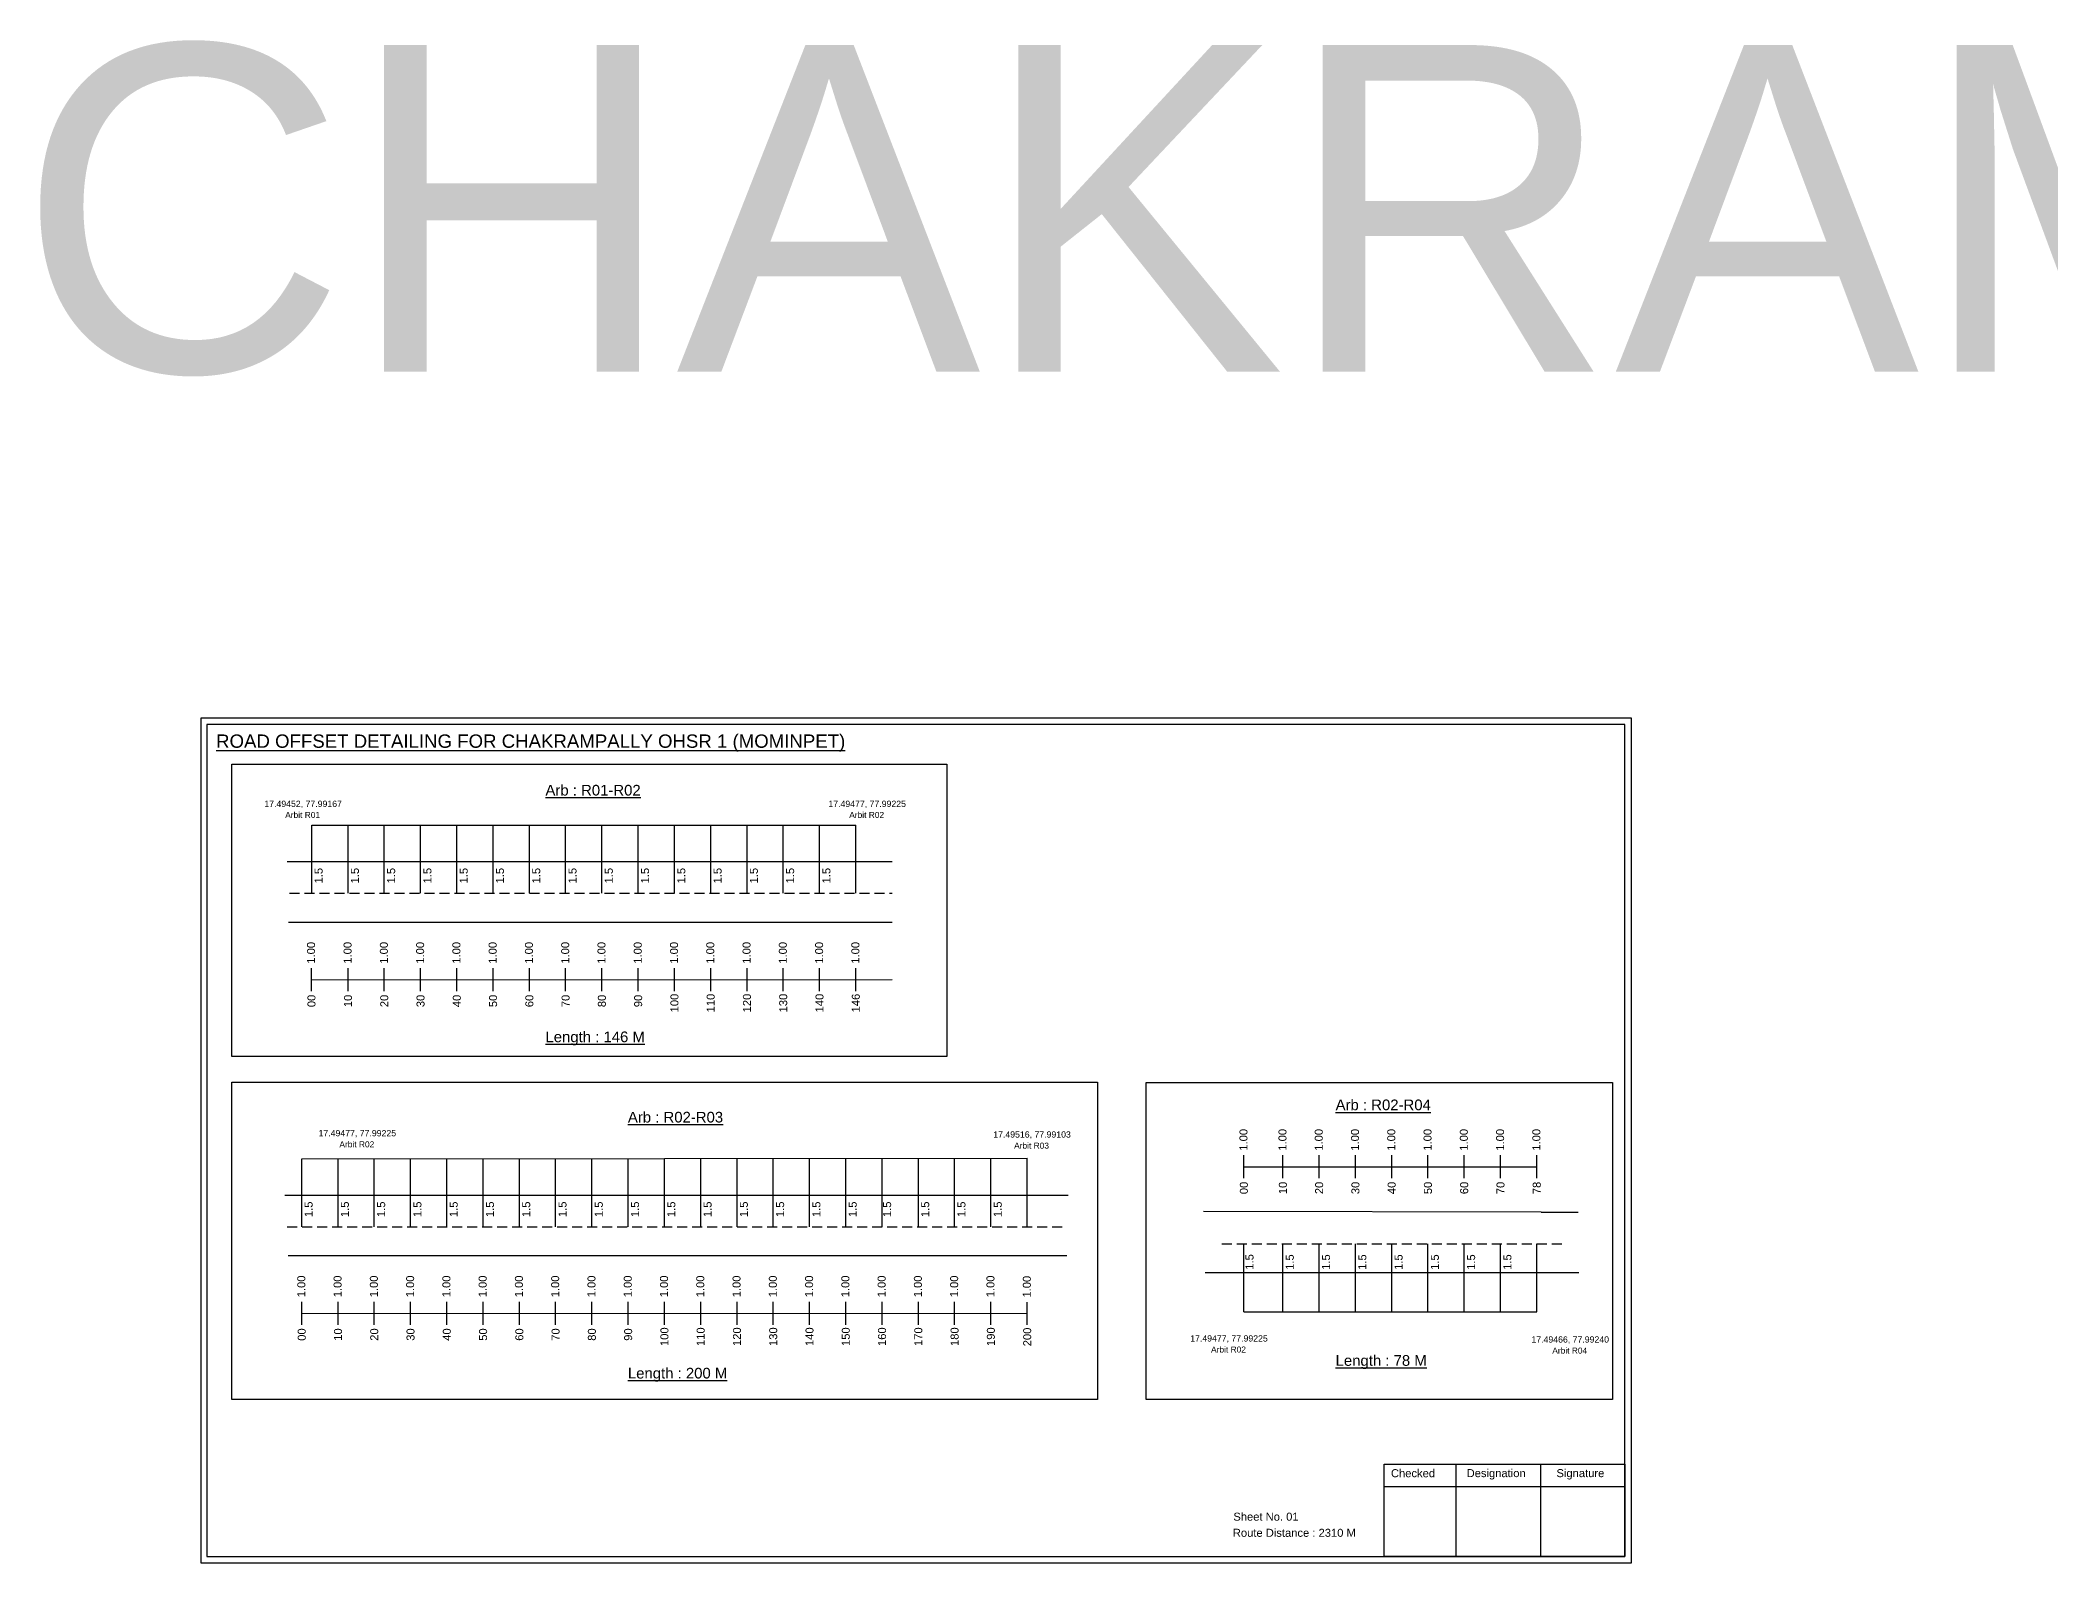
# Model space of a CAD drawing. Header units: inches. Extents: x 1943 to 8965, y 112 to 3168.
# Drawn here: x 2130 to 2883, y 941 to 1512 of the extents above; entities that cross this region are included whole.
import ezdxf

# ---------------------------------------------------------------- set-up
doc = ezdxf.new("R2010")
doc.units = ezdxf.units.IN
doc.header["$MEASUREMENT"] = 0
doc.linetypes.add('DASHED2', pattern=[0.375, 0.25, -0.125])
doc.layers.add('PDF_Geometry', color=7, linetype='Continuous')
doc.layers.add('PDF_Text', color=5, linetype='Continuous')
doc.styles.add('PDF Arial', font='arial.ttf')
doc.styles.get("Standard").update_dxf_attribs({"font": 'arial.ttf'})

msp = doc.modelspace()

# ---------------------------------------------------------------- linework, layer by layer
at = {"color": 5}
for p, q in [((2231.37, 1217.86), (2435.37, 1217.86)), ((2227.62, 1092.73), (2499.66, 1092.92)), ((2580.89, 1035.35), (2690.72, 1035.35))]:
    msp.add_line(p, q, dxfattribs=at)
for p, q in [((2231.37, 1192.33), (2231.37, 1217.86)), ((2244.97, 1192.33), (2244.97, 1217.86)), ((2258.57, 1192.33), (2258.57, 1217.86)), ((2272.17, 1192.33), (2272.17, 1217.86)), ((2285.77, 1192.33), (2285.77, 1217.86)), ((2299.37, 1192.33), (2299.37, 1217.86)), ((2312.97, 1192.33), (2312.97, 1217.86)), ((2326.57, 1192.33), (2326.57, 1217.86)), ((2340.17, 1192.33), (2340.17, 1217.86)), ((2353.77, 1192.33), (2353.77, 1217.86)), ((2367.37, 1192.33), (2367.37, 1217.86)), ((2380.97, 1192.33), (2380.97, 1217.86)), ((2394.57, 1192.33), (2394.57, 1217.86)), ((2408.17, 1192.33), (2408.17, 1217.86)), ((2421.77, 1192.33), (2421.77, 1217.86)), ((2435.37, 1192.33), (2435.37, 1217.86)), ((2222.18, 1204.21), (2448.97, 1204.21)), ((2222.65, 1181.52), (2448.97, 1181.49)), ((2227.62, 1067.21), (2227.62, 1092.75)), ((2241.22, 1067.21), (2241.22, 1092.75)), ((2254.82, 1067.21), (2254.82, 1092.75)), ((2268.42, 1067.21), (2268.42, 1092.75)), ((2282.02, 1067.21), (2282.02, 1092.75)), ((2295.62, 1067.21), (2295.62, 1092.75)), ((2309.22, 1067.21), (2309.22, 1092.75)), ((2322.82, 1067.21), (2322.82, 1092.75)), ((2336.42, 1067.21), (2336.42, 1092.75)), ((2350.02, 1067.21), (2350.02, 1092.75)), ((2363.62, 1067.21), (2363.62, 1092.75)), ((2377.22, 1067.21), (2377.22, 1092.75)), ((2390.82, 1067.21), (2390.82, 1092.75)), ((2404.42, 1067.21), (2404.42, 1092.75)), ((2418.02, 1067.21), (2418.02, 1092.75)), ((2431.62, 1067.21), (2431.62, 1092.75)), ((2445.22, 1067.21), (2445.22, 1092.75)), ((2458.82, 1067.21), (2458.82, 1092.75)), ((2472.42, 1067.21), (2472.42, 1092.75)), ((2486.02, 1067.21), (2486.02, 1092.75)), ((2499.66, 1067.38), (2499.66, 1092.92)), ((2221.21, 1079.09), (2515.05, 1079.09)), ((2692.32, 1072.77), (2565.71, 1072.95)), ((2692.32, 1072.77), (2706.27, 1072.77)), ((2222.46, 1056.53), (2514.45, 1056.49)), ((2580.89, 1035.35), (2580.89, 1060.89)), ((2595.52, 1035.35), (2595.52, 1060.89)), ((2609.12, 1035.35), (2609.12, 1060.89)), ((2622.72, 1035.35), (2622.72, 1060.89)), ((2636.32, 1035.35), (2636.32, 1060.89)), ((2649.92, 1035.35), (2649.92, 1060.89)), ((2663.52, 1035.35), (2663.52, 1060.89)), ((2677.12, 1035.35), (2677.12, 1060.89)), ((2690.72, 1035.35), (2690.72, 1060.89)), ((2566.34, 1050.09), (2692.32, 1050.09)), ((2692.32, 1050.09), (2706.52, 1050.09))]:
    msp.add_line(p, q)
at = {"linetype": 'DASHED2', "ltscale": 15}
for p, q in [((2222.97, 1192.37), (2448.97, 1192.33)), ((2222.17, 1067.21), (2512.78, 1067.26)), ((2572.61, 1060.89), (2701.29, 1060.89))]:
    msp.add_line(p, q, dxfattribs=at)
at = {"color": 217, "true_color": 0x93278f}
for p, q in [((2231.27, 1155.63), (2231.27, 1164.18)), ((2244.97, 1155.63), (2244.97, 1164.18)), ((2258.57, 1155.63), (2258.57, 1164.18)), ((2272.17, 1155.63), (2272.17, 1164.18)), ((2285.77, 1155.63), (2285.77, 1164.18)), ((2299.37, 1155.63), (2299.37, 1164.18)), ((2312.97, 1155.63), (2312.97, 1164.18)), ((2326.57, 1155.63), (2326.57, 1164.18)), ((2340.17, 1155.63), (2340.17, 1164.18)), ((2353.77, 1155.63), (2353.77, 1164.18)), ((2367.37, 1155.63), (2367.37, 1164.18)), ((2380.97, 1155.63), (2380.97, 1164.18)), ((2394.57, 1155.63), (2394.57, 1164.18)), ((2408.17, 1155.63), (2408.17, 1164.18)), ((2421.77, 1155.63), (2421.77, 1164.18)), ((2435.37, 1155.63), (2435.37, 1164.18)), ((2231.37, 1159.9), (2448.97, 1159.94)), ((2580.89, 1085.49), (2580.89, 1094.05)), ((2595.52, 1085.49), (2595.52, 1094.05)), ((2609.12, 1085.49), (2609.12, 1094.05)), ((2622.72, 1085.49), (2622.72, 1094.05)), ((2636.32, 1085.49), (2636.32, 1094.05)), ((2649.92, 1085.49), (2649.92, 1094.05)), ((2663.52, 1085.49), (2663.52, 1094.05)), ((2677.12, 1085.49), (2677.12, 1094.05)), ((2690.72, 1085.49), (2690.72, 1094.05)), ((2580.89, 1089.77), (2690.72, 1089.77)), ((2227.62, 1030.51), (2227.62, 1039.07)), ((2227.62, 1034.78), (2499.66, 1034.83)), ((2241.22, 1030.51), (2241.22, 1039.07)), ((2254.82, 1030.51), (2254.82, 1039.07)), ((2268.42, 1030.51), (2268.42, 1039.07)), ((2282.02, 1030.51), (2282.02, 1039.07)), ((2295.62, 1030.51), (2295.62, 1039.07)), ((2309.22, 1030.51), (2309.22, 1039.07)), ((2322.82, 1030.51), (2322.82, 1039.07)), ((2336.42, 1030.51), (2336.42, 1039.07)), ((2350.02, 1030.51), (2350.02, 1039.07)), ((2363.62, 1030.51), (2363.62, 1039.07)), ((2377.22, 1030.51), (2377.22, 1039.07)), ((2390.82, 1030.51), (2390.82, 1039.07)), ((2404.42, 1030.51), (2404.42, 1039.07)), ((2418.02, 1030.51), (2418.02, 1039.07)), ((2431.62, 1030.51), (2431.62, 1039.07)), ((2445.22, 1030.51), (2445.22, 1039.07)), ((2458.82, 1030.51), (2458.82, 1039.07)), ((2472.42, 1030.51), (2472.42, 1039.07)), ((2486.02, 1030.51), (2486.02, 1039.07)), ((2499.66, 1030.41), (2499.66, 1038.97))]:
    msp.add_line(p, q, dxfattribs=at)
for points in [[(2201.39, 1240.68), (2469.47, 1240.68), (2469.47, 1131.16), (2201.39, 1131.16)], [(2201.39, 1121.47), (2525.97, 1121.47), (2525.97, 1002.48), (2201.39, 1002.48)], [(2544.29, 1121.3), (2719.12, 1121.3), (2719.12, 1002.48), (2544.29, 1002.48)]]:
    msp.add_lwpolyline(points, close=True)
at = {"layer": 'PDF_Geometry'}
for points in [[(2189.72, 1257.94), (2189.72, 941.23), (2726.19, 941.23), (2726.19, 1257.94)], [(2192.04, 1255.62), (2192.04, 943.65), (2723.77, 943.65), (2723.77, 1255.62)]]:
    msp.add_lwpolyline(points, close=True, dxfattribs=at)
at = {"layer": 'PDF_Geometry', "color": 242, "true_color": 0xcc1f26}
msp.add_lwpolyline([(2723.77, 943.56), (2633.43, 943.56), (2633.43, 978.17), (2723.77, 978.17)], close=True, dxfattribs=at)
for points in [[(2660.41, 978.17), (2660.41, 943.56)], [(2692.14, 978.17), (2692.14, 943.56)], [(2633.43, 969.8), (2723.77, 969.8)]]:
    msp.add_lwpolyline(points, dxfattribs=at)

# ---------------------------------------------------------------- texts
for s, height, p in [('CHAKRAMPALLY 1', 122.5352, (2120.85, 1387.87)), ('Sheet No. 01', 3, (2576.93, 957.03)), ('Route Distance : 2310 M', 3, (2576.74, 950.98))]:
    msp.add_text(s, height=height).set_placement(p)
at = {"color": 242, "true_color": 0xcd2027}
for s, height, p in [('%%UROAD OFFSET DETAILING FOR CHAKRAMPALLY OHSR 1 (MOMINPET)', 5, (2195.49, 1246.87)), ('%%UArb : R01-R02', 4, (2319, 1228.97)), ('%%ULength : 146 M', 4, (2319, 1136.47)), ('%%UArb : R02-R03', 4, (2349.91, 1106.35)), ('%%UArb : R02-R04', 4, (2615.28, 1110.96)), ('%%ULength : 78 M', 4, (2615.28, 1015.1)), ('%%ULength : 200 M', 4, (2349.91, 1010.35))]:
    msp.add_text(s, height=height, dxfattribs=at).set_placement(p)
at = {"color": 5}
for s, height, p in [('17.49452, 77.99167', 2.34, (2213.59, 1224.7)), ('Arbit R01', 2.246, (2221.41, 1220.57)), ('17.49477, 77.99225', 2.34, (2425.09, 1224.7)), ('Arbit R02', 2.246, (2432.91, 1220.57)), ('17.49477, 77.99225', 2.34, (2233.91, 1101.18)), ('17.49516, 77.99103', 2.34, (2486.91, 1100.69)), ('Arbit R02', 2.246, (2241.73, 1097.05)), ('Arbit R03', 2.246, (2494.73, 1096.56)), ('17.49477, 77.99225', 2.34, (2560.76, 1024.21)), ('17.49466, 77.99240', 2.34, (2688.71, 1023.81)), ('Arbit R02', 2.246, (2568.58, 1020.09)), ('Arbit R04', 2.246, (2696.53, 1019.69))]:
    msp.add_text(s, height=height, dxfattribs=at).set_placement(p)
for p in [(2235.44, 1196), (2249.04, 1196), (2262.64, 1196), (2276.24, 1196), (2289.84, 1196), (2303.44, 1196), (2317.04, 1196), (2330.64, 1196), (2344.24, 1196), (2357.84, 1196), (2371.44, 1196), (2385.04, 1196), (2398.64, 1196), (2412.24, 1196), (2425.84, 1196), (2231.69, 1070.88), (2245.29, 1070.88), (2258.89, 1070.88), (2272.49, 1070.88), (2286.09, 1070.88), (2299.69, 1070.88), (2313.29, 1070.88), (2326.89, 1070.88), (2340.49, 1070.88), (2354.09, 1070.88), (2367.69, 1070.88), (2381.29, 1070.88), (2394.89, 1070.88), (2408.49, 1070.88), (2422.09, 1070.88), (2435.69, 1070.88), (2448.61, 1070.88), (2462.89, 1070.88), (2476.49, 1070.88), (2490.09, 1070.88), (2584.49, 1051.14), (2599.59, 1051.08), (2613.19, 1051.08), (2626.79, 1051.08), (2640.39, 1051.08), (2653.99, 1051.08), (2667.59, 1051.08), (2681.19, 1051.08)]:
    msp.add_text('1.5', height=3, rotation=90).set_placement(p)
at = {"color": 217, "true_color": 0x93278f}
for s, p in [('1.00', (2232.59, 1165.92)), ('1.00', (2246.3, 1165.92)), ('1.00', (2259.9, 1165.92)), ('1.00', (2273.5, 1165.92)), ('1.00', (2287.1, 1165.92)), ('1.00', (2300.7, 1165.92)), ('1.00', (2314.3, 1165.92)), ('1.00', (2327.9, 1165.92)), ('1.00', (2341.5, 1165.92)), ('1.00', (2355.1, 1165.92)), ('1.00', (2368.7, 1165.92)), ('1.00', (2382.3, 1165.92)), ('1.00', (2395.9, 1165.92)), ('1.00', (2409.5, 1165.92)), ('1.00', (2423.1, 1165.92)), ('1.00', (2436.7, 1165.92)), ('00', (2232.75, 1149.6)), ('10', (2246.45, 1149.6)), ('20', (2260.05, 1149.6)), ('30', (2273.65, 1149.6)), ('40', (2287.25, 1149.6)), ('50', (2300.85, 1149.6)), ('60', (2314.45, 1149.6)), ('70', (2328.05, 1149.6)), ('80', (2341.65, 1149.6)), ('90', (2355.25, 1149.6)), ('100', (2368.85, 1147.65)), ('110', (2382.45, 1147.65)), ('120', (2396.05, 1147.65)), ('130', (2409.65, 1147.65)), ('140', (2423.25, 1147.65)), ('146', (2436.85, 1147.65)), ('1.00', (2582.22, 1095.79)), ('1.00', (2596.85, 1095.79)), ('1.00', (2610.45, 1095.79)), ('1.00', (2624.05, 1095.79)), ('1.00', (2637.65, 1095.79)), ('1.00', (2651.25, 1095.79)), ('1.00', (2664.85, 1095.79)), ('1.00', (2678.45, 1095.79)), ('1.00', (2692.05, 1095.79)), ('00', (2582.37, 1079.47)), ('10', (2597, 1079.47)), ('20', (2610.6, 1079.47)), ('30', (2624.2, 1079.47)), ('40', (2637.8, 1079.47)), ('50', (2651.4, 1079.47)), ('60', (2665, 1079.47)), ('70', (2678.6, 1079.47)), ('78', (2692.2, 1079.47)), ('1.00', (2228.95, 1040.81)), ('1.00', (2242.55, 1040.81)), ('1.00', (2256.15, 1040.81)), ('1.00', (2269.75, 1040.81)), ('1.00', (2283.35, 1040.81)), ('1.00', (2296.95, 1040.81)), ('1.00', (2310.55, 1040.81)), ('1.00', (2324.15, 1040.81)), ('1.00', (2337.75, 1040.81)), ('1.00', (2351.35, 1040.81)), ('1.00', (2364.95, 1040.81)), ('1.00', (2378.55, 1040.81)), ('1.00', (2392.15, 1040.81)), ('1.00', (2405.75, 1040.81)), ('1.00', (2419.35, 1040.81)), ('1.00', (2432.95, 1040.81)), ('1.00', (2446.55, 1040.81)), ('1.00', (2460.15, 1040.81)), ('1.00', (2473.75, 1040.81)), ('1.00', (2487.35, 1040.81)), ('1.00', (2500.99, 1040.7)), ('00', (2229.1, 1024.49)), ('10', (2242.7, 1024.49)), ('20', (2256.3, 1024.49)), ('30', (2269.9, 1024.49)), ('40', (2283.5, 1024.49)), ('50', (2297.1, 1024.49)), ('60', (2310.7, 1024.49)), ('70', (2324.3, 1024.49)), ('80', (2337.9, 1024.49)), ('90', (2351.5, 1024.49)), ('100', (2365.1, 1022.53)), ('110', (2378.7, 1022.53)), ('120', (2392.3, 1022.53)), ('130', (2405.9, 1022.53)), ('140', (2419.5, 1022.53)), ('150', (2433.1, 1022.53)), ('160', (2446.7, 1022.53)), ('170', (2460.3, 1022.53)), ('180', (2473.9, 1022.53)), ('190', (2487.5, 1022.53)), ('200', (2501.14, 1022.43))]:
    msp.add_text(s, height=3, rotation=90, dxfattribs=at).set_placement(p)
at = {"layer": 'PDF_Text', "color": 7, "attachment_point": 7, "style": 'PDF Arial'}
for s, insert, char_height in [('Checked', (2636.03, 973.28), 3.001), ('Designation', (2664.41, 972.45), 3.0006), ('Signature', (2698.09, 972.45), 3.001)]:
    msp.add_mtext(s, dxfattribs=dict(at, insert=insert, char_height=char_height))

doc.saveas('drawing.dxf')
